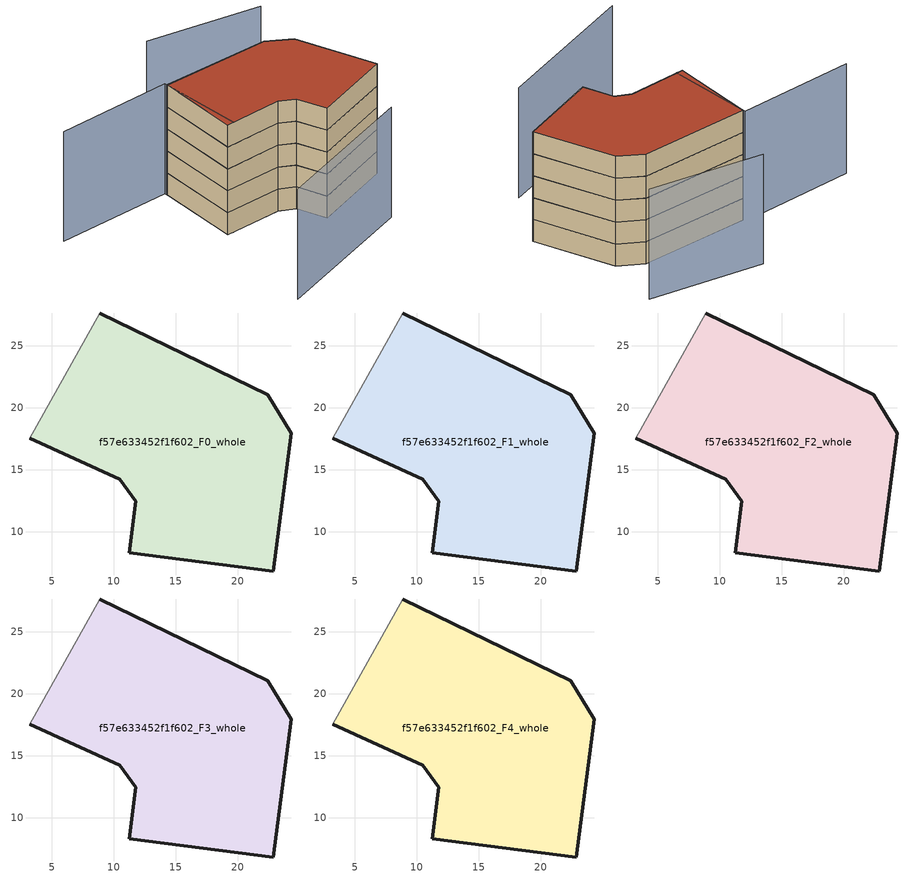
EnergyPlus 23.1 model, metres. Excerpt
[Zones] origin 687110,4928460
f57e633452f1f602_F0_whole
 floor ground (EU_floor_Construction): 22.86,6.83 24.28,17.93 22.4,21.05 8.87,27.63 3.23,17.54 10.47,14.22 11.75,12.44 11.22,8.3 z0
 wall outside (EU_wall_Construction): 8.87,27.63 22.4,21.05 24.28,17.93 22.86,6.83 11.22,8.3 11.75,12.44 10.47,14.22 3.23,17.54 z0:3
 wall adiabatic (EU_wall_Construction): 3.23,17.54 8.87,27.63 z0:3
f57e633452f1f602_F1_whole
 floor to f57e633452f1f602_F0_whole (EU_floor_Construction): 22.86,6.83 24.28,17.93 22.4,21.05 8.87,27.63 3.23,17.54 10.47,14.22 11.75,12.44 11.22,8.3 z3
 wall outside (EU_wall_Construction): 8.87,27.63 22.4,21.05 24.28,17.93 22.86,6.83 11.22,8.3 11.75,12.44 10.47,14.22 3.23,17.54 z3:6
 wall adiabatic (EU_wall_Construction): 3.23,17.54 8.87,27.63 z3:6
f57e633452f1f602_F2_whole
 floor to f57e633452f1f602_F1_whole (EU_floor_Construction): 22.86,6.83 24.28,17.93 22.4,21.05 8.87,27.63 3.23,17.54 10.47,14.22 11.75,12.44 11.22,8.3 z6
 wall outside (EU_wall_Construction): 8.87,27.63 22.4,21.05 24.28,17.93 22.86,6.83 11.22,8.3 11.75,12.44 10.47,14.22 3.23,17.54 z6:9
 wall adiabatic (EU_wall_Construction): 3.23,17.54 8.87,27.63 z6:9
f57e633452f1f602_F3_whole
 floor to f57e633452f1f602_F2_whole (EU_floor_Construction): 22.86,6.83 24.28,17.93 22.4,21.05 8.87,27.63 3.23,17.54 10.47,14.22 11.75,12.44 11.22,8.3 z9
 wall outside (EU_wall_Construction): 8.87,27.63 22.4,21.05 24.28,17.93 22.86,6.83 11.22,8.3 11.75,12.44 10.47,14.22 3.23,17.54 z9:12
 wall adiabatic (EU_wall_Construction): 3.23,17.54 8.87,27.63 z9:12
f57e633452f1f602_F4_whole
 floor to f57e633452f1f602_F3_whole (EU_floor_Construction): 22.86,6.83 24.28,17.93 22.4,21.05 8.87,27.63 3.23,17.54 10.47,14.22 11.75,12.44 11.22,8.3 z12
 wall outside (EU_wall_Construction): 8.87,27.63 22.4,21.05 24.28,17.93 22.86,6.83 11.22,8.3 11.75,12.44 10.47,14.22 3.23,17.54 z12:15
 wall adiabatic (EU_wall_Construction): 3.23,17.54 8.87,27.63 z12:15
 roof outside (EU_roof_Construction): 22.4,21.05 24.28,17.93 22.86,6.83 11.22,8.3 11.75,12.44 10.47,14.22 3.23,17.54 8.87,27.63 z15
shading: -6.98,4.34 14.37,1.48 / -5.58,34.65 9.02,27.95 / 9.02,27.95 4.06,17.15 / 29.61,24.42 17.1,33.65 z0:15
[Building]
EU S2 Campaign: North Axis=0; Terrain=City; Solar Distribution=FullExterior
[Site:Location]
Bologna: Latitude=44.5; Longitude=11.25; Time Zone=1; Elevation=37
[SizingPeriod:WeatherFileDays]
AnnualSizingPeriod: Begin Month=1; Begin Day of Month=1; End Month=12; End Day of Month=31; Day of Week for Start Day=Monday; Use Weather File Daylight Saving Period=No; Use Weather File Rain and Snow Indicators=No
[MATERIAL]
EU_InternalMass_Material: Roughness=MediumRough; Thickness=0.1; Conductivity=1; Density=1800; Specific Heat=900; Thermal Absorptance=0.9; Solar Absorptance=0.7; Visible Absorptance=0.7
[MATERIAL:NOMASS] Roughness=MediumRough; Thermal Absorptance=0.9; Solar Absorptance=0.7; Visible Absorptance=0.7
Name | Thermal Resistance
EU_wall_NoMass | 0.905828
EU_roof_NoMass | 0.37593
EU_floor_NoMass | 0.67114
[CONSTRUCTION]
EU_wall_Construction: EU_wall_NoMass
EU_roof_Construction: EU_roof_NoMass
EU_floor_Construction: EU_floor_NoMass
EU_InternalMass_Construction: EU_InternalMass_Material
[ZONE] Type=1; Multiplier=1; Ceiling Height=autocalculate; Floor Area=autocalculate; Part of Total Floor Area=Yes
Name | Volume
f57e633452f1f602_F0_whole | 783.444
f57e633452f1f602_F1_whole; f57e633452f1f602_F2_whole; f57e633452f1f602_F3_whole; f57e633452f1f602_F4_whole | 783.443
[INTERNALMASS] Construction=EU_InternalMass_Construction; Surface Area=261.148
Name | Zone or ZoneList
f57e633452f1f602_F0_whole_EU_InternalMass | f57e633452f1f602_F0_whole
f57e633452f1f602_F1_whole_EU_InternalMass | f57e633452f1f602_F1_whole
f57e633452f1f602_F2_whole_EU_InternalMass | f57e633452f1f602_F2_whole
f57e633452f1f602_F3_whole_EU_InternalMass | f57e633452f1f602_F3_whole
f57e633452f1f602_F4_whole_EU_InternalMass | f57e633452f1f602_F4_whole
[OTHEREQUIPMENT] Fuel Type=Electricity; Design Level Calculation Method=Watts/Area; Power per Zone Floor Area=1; Fraction Latent=0; Fraction Radiant=0; Fraction Lost=0; Carbon Dioxide Generation Rate=0; EndUse Subcategory=EU_Step8_InternalGains
Name | Zone or ZoneList or Space or SpaceList | Schedule
EU_Step8_InternalGain_f57e633452f1f602_F0_whole_f000 | f57e633452f1f602_F0_whole | EU_Step8_GainSchedule_f57e633452f1f602_F0_whole_f000
EU_Step8_InternalGain_f57e633452f1f602_F1_whole_f000 | f57e633452f1f602_F1_whole | EU_Step8_GainSchedule_f57e633452f1f602_F1_whole_f000
EU_Step8_InternalGain_f57e633452f1f602_F2_whole_f000 | f57e633452f1f602_F2_whole | EU_Step8_GainSchedule_f57e633452f1f602_F2_whole_f000
EU_Step8_InternalGain_f57e633452f1f602_F3_whole_f000 | f57e633452f1f602_F3_whole | EU_Step8_GainSchedule_f57e633452f1f602_F3_whole_f000
EU_Step8_InternalGain_f57e633452f1f602_F4_whole_f000 | f57e633452f1f602_F4_whole | EU_Step8_GainSchedule_f57e633452f1f602_F4_whole_f000
[ZONEVENTILATION:DESIGNFLOWRATE] Schedule=EU_AlwaysOn; Design Flow Rate Calculation Method=AirChanges/Hour; Air Changes per Hour=0.73129; Ventilation Type=Natural; Fan Pressure Rise=0; Fan Total Efficiency=1; Constant Term Coefficient=1; Temperature Term Coefficient=0; Velocity Term Coefficient=0; Velocity Squared Term Coefficient=0; Minimum Indoor Temperature=-100; Maximum Indoor Temperature=100; Delta Temperature=-100; Minimum Outdoor Temperature=-100; Maximum Outdoor Temperature=100; Maximum Wind Speed=40
Name | Zone or ZoneList or Space or SpaceList
EU_ConstantAir_f57e633452f1f602_F0_whole | f57e633452f1f602_F0_whole
EU_ConstantAir_f57e633452f1f602_F1_whole | f57e633452f1f602_F1_whole
EU_ConstantAir_f57e633452f1f602_F2_whole | f57e633452f1f602_F2_whole
EU_ConstantAir_f57e633452f1f602_F3_whole | f57e633452f1f602_F3_whole
EU_ConstantAir_f57e633452f1f602_F4_whole | f57e633452f1f602_F4_whole
[HVACTEMPLATE:THERMOSTAT] Constant Heating Setpoint=20; Constant Cooling Setpoint=50
EU_HeatOnly_f57e633452f1f602_F0_whole; EU_HeatOnly_f57e633452f1f602_F1_whole; EU_HeatOnly_f57e633452f1f602_F2_whole; EU_HeatOnly_f57e633452f1f602_F3_whole; EU_HeatOnly_f57e633452f1f602_F4_whole
[HVACTEMPLATE:ZONE:IDEALLOADSAIRSYSTEM] System Availability Schedule=EU_AlwaysOn; Maximum Heating Supply Air Temperature=50; Minimum Cooling Supply Air Temperature=13; Maximum Heating Supply Air Humidity Ratio=0.0156; Minimum Cooling Supply Air Humidity Ratio=0.0077; Heating Limit=NoLimit; Cooling Limit=NoLimit; Heating Availability Schedule=EU_AlwaysOn; Cooling Availability Schedule=EU_CoolingOff; Dehumidification Control Type=ConstantSensibleHeatRatio; Cooling Sensible Heat Ratio=0.7; Dehumidification Setpoint=60; Humidification Control Type=None; Humidification Setpoint=30; Outdoor Air Method=None; Outdoor Air Flow Rate per Person=0.00944; Outdoor Air Flow Rate per Zone Floor Area=0; Outdoor Air Flow Rate per Zone=0; Demand Controlled Ventilation Type=None; Outdoor Air Economizer Type=NoEconomizer; Heat Recovery Type=None; Sensible Heat Recovery Effectiveness=0.7; Latent Heat Recovery Effectiveness=0.65
Name | Template Thermostat
f57e633452f1f602_F0_whole | EU_HeatOnly_f57e633452f1f602_F0_whole
f57e633452f1f602_F1_whole | EU_HeatOnly_f57e633452f1f602_F1_whole
f57e633452f1f602_F2_whole | EU_HeatOnly_f57e633452f1f602_F2_whole
f57e633452f1f602_F3_whole | EU_HeatOnly_f57e633452f1f602_F3_whole
f57e633452f1f602_F4_whole | EU_HeatOnly_f57e633452f1f602_F4_whole
[SIZING:ZONE] Zone Cooling Design Supply Air Temperature Input Method=SupplyAirTemperature; Zone Cooling Design Supply Air Temperature=13; Zone Heating Design Supply Air Temperature Input Method=SupplyAirTemperature; Zone Heating Design Supply Air Temperature=50; Zone Cooling Design Supply Air Humidity Ratio=0.008; Zone Heating Design Supply Air Humidity Ratio=0.008; Cooling Design Air Flow Method=DesignDay; Cooling Design Air Flow Rate=0; Cooling Minimum Air Flow per Zone Floor Area=0.000762; Cooling Minimum Air Flow=0; Cooling Minimum Air Flow Fraction=0.2; Heating Design Air Flow Method=DesignDay; Heating Design Air Flow Rate=0; Heating Maximum Air Flow per Zone Floor Area=0.002032; Heating Maximum Air Flow=0.141576; Heating Maximum Air Flow Fraction=0.3; Account for Dedicated Outdoor Air System=No; Dedicated Outdoor Air System Control Strategy=NeutralSupplyAir; Dedicated Outdoor Air Low Setpoint Temperature for Design=autosize; Dedicated Outdoor Air High Setpoint Temperature for Design=autosize; Zone Load Sizing Method=Sensible Load Only No Latent Load; Zone Latent Cooling Design Supply Air Humidity Ratio Input Method=HumidityRatioDifference; Zone Cooling Design Supply Air Humidity Ratio Difference=0.005; Zone Latent Heating Design Supply Air Humidity Ratio Input Method=HumidityRatioDifference; Zone Humidification Design Supply Air Humidity Ratio Difference=0.005
f57e633452f1f602_F0_whole; f57e633452f1f602_F1_whole; f57e633452f1f602_F2_whole; f57e633452f1f602_F3_whole; f57e633452f1f602_F4_whole
[SCHEDULE:CONSTANT]
Name | Hourly Value
EU_AlwaysOn | 1
EU_CoolingOff | 0
[SCHEDULE:FILE] Column Number=1; Rows to Skip at Top=0; Number of Hours of Data=8760; Column Separator=Comma; Interpolate to Timestep=No; Minutes per Item=60; Adjust Schedule for Daylight Savings=Yes
Name | File
EU_Step8_GainSchedule_f57e633452f1f602_F0_whole_f000 | ../../schedules/f57e633452f1f602/f57e633452f1f602_F0_whole_f000_gain.csv
EU_Step8_GainSchedule_f57e633452f1f602_F1_whole_f000 | ../../schedules/f57e633452f1f602/f57e633452f1f602_F1_whole_f000_gain.csv
EU_Step8_GainSchedule_f57e633452f1f602_F2_whole_f000 | ../../schedules/f57e633452f1f602/f57e633452f1f602_F2_whole_f000_gain.csv
EU_Step8_GainSchedule_f57e633452f1f602_F3_whole_f000 | ../../schedules/f57e633452f1f602/f57e633452f1f602_F3_whole_f000_gain.csv
EU_Step8_GainSchedule_f57e633452f1f602_F4_whole_f000 | ../../schedules/f57e633452f1f602/f57e633452f1f602_F4_whole_f000_gain.csv
